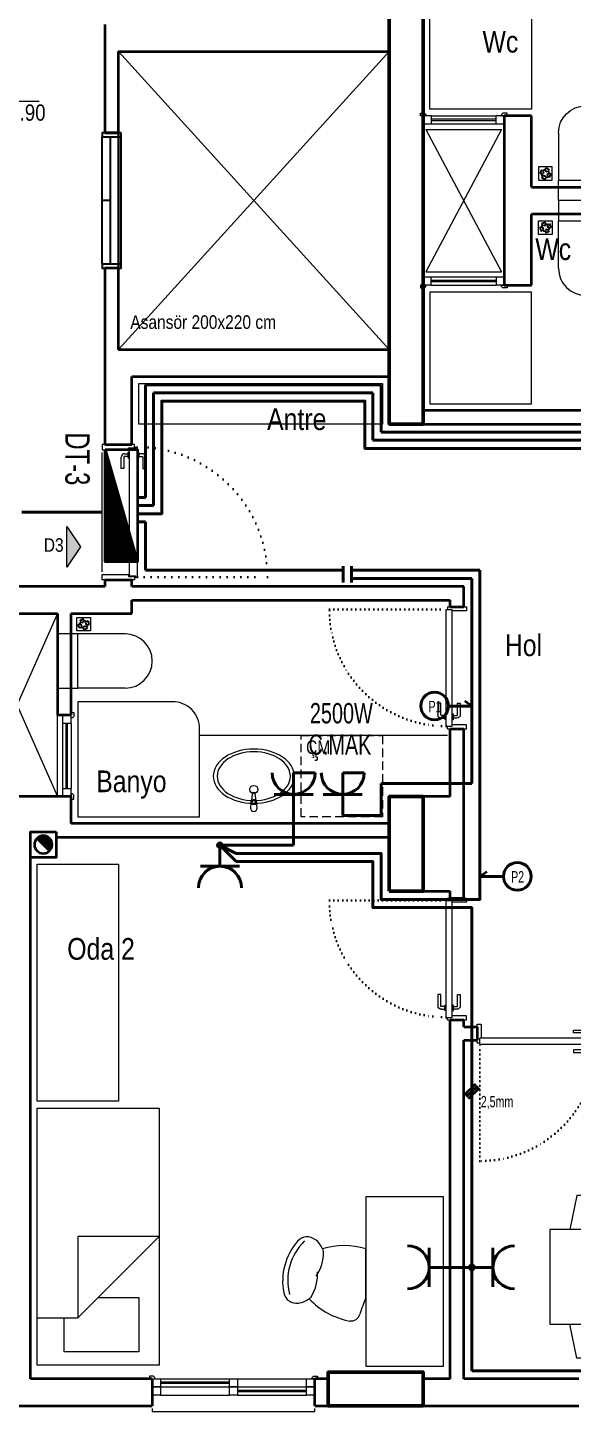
# Model space of a CAD drawing. Header units: millimetres. Extents: x 1852829 to 1882754, y -270850 to -231658.
# Drawn here: x 1858371 to 1858773, y -253433 to -252412 of the extents above; entities that cross this region are included whole.
import ezdxf
from ezdxf.enums import TextEntityAlignment as Align

# ---------------------------------------------------------------- set-up
doc = ezdxf.new("R2010")
doc.units = ezdxf.units.MM
for name, pattern in [('CONTINOUS', [0]), ('CONTINU', [0]), ('DOT', [0.25, 0, -0.25]), ('izdüşüm arka', [3.175, 0, -3.175]), ('izdüşüm ön', [9.525, 6.35, -3.175])]:
    doc.linetypes.add(name, pattern=pattern)
for name, color, linetype, lineweight in [('a_ba', 6, 'Continuous', 50), ('a_doğrama', 251, 'Continuous', 20), ('a_duvar', 251, 'Continuous', 35), ('a_görünüş', 32, 'Continuous', 25), ('a_görünüş_ince', 8, 'Continuous', 20), ('a_izdüşüm_arka', 251, 'izdüşüm arka', 30), ('a_izdüşüm_ön', 6, 'izdüşüm ön', 9), ('a_not_kot', 251, 'Continuous', 13), ('a_not_mahal', 253, 'Continuous', 5), ('a_not_misc', 144, 'Continuous', 5), ('a_not_text', 7, 'Continuous', 13), ('a_tefriş', 8, 'Continuous', 20), ('Aydınlatma', 4, 'CONTINOUS', 35), ('Priz', 6, 'CONTINOUS', 40)]:
    doc.layers.add(name, color=color, linetype=linetype, lineweight=lineweight)
doc.layers.add('a_basılmayacak', color=251, linetype='Continuous', lineweight=5, plot=False)
doc.layers.add('a_m2_taks', color=147, linetype='Continuous', plot=False)
doc.styles.add('Grupcad', font='arial.ttf', dxfattribs={"width": 0.7})
doc.styles.add('OL', font='tsimplex.shx', dxfattribs={"width": 0.8, "height": 12})
doc.styles.add('ROMANTUR', font='arial.ttf', dxfattribs={"width": 0.7})
doc.styles.get("Standard").update_dxf_attribs({"font": 'ARIALN.TTF'})

# ---------------------------------------------------------------- blocks, each defined once
blk = doc.blocks.new('klozet')
at = {"layer": 'a_tefriş'}
blk.add_line((20, 0), (-20, 0), dxfattribs=at)
for points in [[(-20, 0), (-20, -15), (20, -15), (20, 0)], [(-20, -50), (-20, -15)], [(20, -50), (20, -15)]]:
    blk.add_lwpolyline(points, dxfattribs=at)
blk.add_arc((0, -50), 20, 180, 360, dxfattribs=at)
blk = doc.blocks.new('K1')
at = {"layer": 'a_doğrama', "color": 251}
for points in [[(-17.5, -2.5), (-22, -2.5), (-22, 0), (2, 0), (2, -4), (-17.5, -4), (-17.5, -2.5)], [(-27.5, -93.1), (-25, -93.1)], [(-17.5, -97.5), (-22, -97.5), (-22, -100), (2, -100), (2, -96), (-17.5, -96), (-17.5, -97.5)], [(-14.5, -93.1), (-17, -93.1)]]:
    blk.add_lwpolyline(points, dxfattribs=at)
blk.add_lwpolyline([(-18, -14), (-18, -4), (-18, -3), (-22.5, -3), (-22.5, -2.5), (-22.5, -2), (-24, -2), (-24, -2.5), (-24, -12.5), (-24, -88), (-24, -97.5), (-24, -98), (-22.5, -98), (-22.5, -97.5), (-22.5, -97), (-18, -97), (-18, -96), (-18, -86.5)], close=True, dxfattribs=at)
for points in [[(-25, -91.1), (-27.5, -91.1, -0.414214), (-28, -90.6), (-28, -82.1), (-30, -82.1), (-30, -90.6)], [(-24, -94.1), (-24.5, -94.1, -0.414214), (-25, -93.6), (-25, -90.6, -0.414214), (-24.5, -90.1), (-24, -90.1)], [(-18, -94.1), (-17.5, -94.1, 0.414214), (-17, -93.6), (-17, -90.6, 0.414214), (-17.5, -90.1), (-18, -90.1)], [(-17, -91.1), (-14.5, -91.1, 0.414214), (-14, -90.6), (-14, -82.1), (-12, -82.1), (-12, -90.6)]]:
    blk.add_lwpolyline(points, format="xyb", dxfattribs=at)
for centre, start, end in [((-27.5, -90.6), 180, 270), ((-14.5, -90.6), 270, 0)]:
    blk.add_arc(centre, 2.5, start, end, dxfattribs=at)
at = {"layer": 'a_görünüş_ince', "color": 251}
blk.add_line((2, -6), (2, -94), dxfattribs=at)
at = {"layer": 'a_izdüşüm_arka', "color": 251, "linetype": 'DOT', "ltscale": 20}
blk.add_line((-24, -2), (-120, -2), dxfattribs=at)
blk.add_arc((-24, -2), 96, 180, 270, dxfattribs=at)
blk = doc.blocks.new('K2')
at = {"layer": 'a_doğrama', "color": 251, "linetype": 'Continuous'}
for p, q in [((-13, 88.1), (-13, 1.9)), ((-13, 88.1), (-8.5, 88.1)), ((-12, 90), (-12, 88.1)), ((-12, 90), (-10, 90)), ((-8.5, 88.1), (-8.5, 1.9)), ((-13, 1.9), (-8.5, 1.9)), ((-12, 0), (-12, 1.9)), ((-12, 0), (-10, 0))]:
    blk.add_line(p, q, dxfattribs=at)
at = {"layer": 'a_doğrama', "color": 251}
for points in [[(-16.5, 82.1), (-14, 82.1)], [(-5, 82.1), (-7.5, 82.1)]]:
    blk.add_lwpolyline(points, dxfattribs=at)
for points in [[(-13, 83.1), (-13.5, 83.1, 0.414214), (-14, 82.6), (-14, 79.6, 0.414214), (-13.5, 79.1), (-13, 79.1)], [(-8.5, 83.1), (-8, 83.1, -0.414214), (-7.5, 82.6), (-7.5, 79.6, -0.414214), (-8, 79.1), (-8.5, 79.1)], [(-14, 80.1), (-16.5, 80.1, 0.414214), (-17, 79.6), (-17, 71.1), (-19, 71.1), (-19, 79.6)], [(-7.5, 80.1), (-5, 80.1, -0.414214), (-4.5, 79.6), (-4.5, 71.1), (-2.5, 71.1), (-2.5, 79.6)]]:
    blk.add_lwpolyline(points, format="xyb", dxfattribs=at)
at = {"layer": 'a_doğrama', "color": 251, "linetype": 'Continuous'}
for points in [[(0, 90), (2, 90), (2, 87), (-8.5, 87)], [(0, 0), (2, 0), (2, 3), (-8.5, 3)]]:
    blk.add_lwpolyline(points, dxfattribs=at)
at = {"layer": 'a_doğrama', "color": 251}
for centre, start, end in [((-16.5, 79.6), 90, 180), ((-5, 79.6), 0, 90)]:
    blk.add_arc(centre, 2.5, start, end, dxfattribs=at)
at = {"layer": 'a_izdüşüm_arka', "color": 251}
blk.add_lwpolyline([(-99.2, 1.9), (-13, 1.9)], dxfattribs=at)
blk.add_arc((-13, 1.9), 86.2, 90, 180, dxfattribs=at)
blk = doc.blocks.new('M1')
at = {"layer": 'a_doğrama', "linetype": 'Continuous'}
for p, q in [((-24, 6), (-30, 6)), ((-30, 0), (-30, 6)), ((-24, 0), (-30, 0)), ((-24, 0), (-24, 6)), ((30, 6), (24, 6)), ((24, 6), (24, 0)), ((30, 0), (30, 6)), ((30, 0), (24, 0))]:
    blk.add_line(p, q, dxfattribs=at)
at = {"layer": 'a_doğrama'}
for p, q in [((24, 3.5), (-24, 3.5)), ((24, 2.5), (-24, 2.5))]:
    blk.add_line(p, q, dxfattribs=at)
for points in [[(-28, -1), (-28, 0), (-32, 0), (-32, -2), (-29, -2)], [(28, -1), (28, 0), (32, 0), (32, -2), (29, -2)]]:
    blk.add_lwpolyline(points, close=True, dxfattribs=at)
at = {"layer": 'a_görünüş_ince'}
for p, q in [((24, 6), (-24, 6)), ((-24, 0), (24, 0))]:
    blk.add_line(p, q, dxfattribs=at)
blk = doc.blocks.new('120_p_c_blok')
at = {"layer": 'a_doğrama'}
for points in [[(1, 2), (-2, 2), (-2, 0), (2, 0), (2, 1), (1, 2)], [(119, 2), (122, 2), (122, 0), (118, 0), (118, 1), (119, 2)], [(57, -2.5), (6, -2.5)], [(57, -3.5), (6, -3.5)], [(114, -8.5), (63, -8.5)], [(114, -9.5), (63, -9.5)]]:
    blk.add_lwpolyline(points, dxfattribs=at)
for points in [[(0, 0), (6, 0), (6, -6), (0, -6)], [(57, 0), (63, 0), (63, -6), (57, -6)], [(114, 0), (120, 0), (120, -6), (114, -6)], [(0, -6), (6, -6), (6, -12), (0, -12)], [(57, -6), (63, -6), (63, -12), (57, -12)], [(114, -6), (120, -6), (120, -12), (114, -12)]]:
    blk.add_lwpolyline(points, close=True, dxfattribs=at)
at = {"layer": 'a_görünüş_ince'}
for points in [[(6, 0), (57, 0)], [(63, 0), (114, 0)], [(6, -6), (57, -6)], [(6, -6), (57, -6)], [(63, -6), (114, -6)], [(63, -6), (114, -6)], [(6, -12), (57, -12)], [(63, -12), (114, -12)], [(0, -22), (0, -24), (120, -24), (120, -22)]]:
    blk.add_lwpolyline(points, dxfattribs=at)
blk = doc.blocks.new('baca_müstakil')
at = {"layer": 'a_duvar'}
h = blk.add_hatch(color=256, dxfattribs=at)
h.dxf.hatch_style = 1
h.paths.add_polyline_path([(4.9, -4.9, 0.198912), (3, -9.5, 0.668179), (14.1, -14.1)])
blk.add_line((4.9, -4.9), (14.1, -14.1), dxfattribs=at)
blk.add_lwpolyline([(0, -19), (19, -19), (19, 0), (0, 0)], close=True, dxfattribs=at)
blk.add_circle((9.5, -9.5), 6.5, dxfattribs=at)
blk = doc.blocks.new('tefriş_sandalye')
at = {"layer": 'a_tefriş'}
blk.add_line((0, -18), (0, 18), dxfattribs=at)
at = {"layer": 'a_tefriş', "extrusion": (0, 0, -1)}
for centre, major_axis, start_param, end_param in [((16, -34.3), (38.7, 38.7), 5.200723, 5.79406), ((48.7, 10.5), (13, -13), 2.7784, 3.245118), ((43.2, 17.3), (6.76, 6.76), 4.815914, 6.34704), ((16.9, -5.5), (28.8, 28.8), 6.26556, 7.321949), ((16.9, -5.5), (28.8, 28.8), 6.26556, 7.321949), ((17, -5.7), (31.4, -31.4), -1.506941, -0.587454), ((62.1, 15.1), (21.8, -21.8), 1.757107, 2.385975), ((62.1, 15.1), (21.8, -21.8), 1.757107, 2.385975), ((48.7, 10.5), (13, -13), 2.664537, 2.7784), ((48.7, 10.5), (13, -13), 2.664537, 2.7784), ((66.5, -1.2), (21.8, -21.8), 1.802816, 2.431683), ((66.5, -1.2), (21.8, -21.8), 1.802816, 2.431683), ((-154, -79.7), (117.3, -117.3), -1.166716, -1.087708), ((1.8, 18.5), (38.7, -38.7), -0.034473, 0.601946), ((52.6, -3.9), (13, -13), 1.410391, 1.524253), ((52.6, -3.9), (13, -13), 1.410391, 1.524253), ((52.6, -3.9), (13, 13), 2.514469, 2.981187), ((51.2, -12.6), (6.76, -6.76), -0.587454, 0.943672), ((11.1, -28.2), (4.99, -4.99), 0.687369, 2.053884)]:
    blk.add_ellipse(centre, major_axis=major_axis, ratio=1, start_param=start_param, end_param=end_param, dxfattribs=at)
blk = doc.blocks.new('tefriş_süzgeç')
at = {"layer": 'a_tefriş'}
for p, q in [((5, 0), (-5, 0)), ((-5, 0), (-5, -10)), ((5, -10), (5, 0)), ((-5, -10), (5, -10)), ((-3.6, -5.1), (-4.1, -5.1)), ((-2.6, -5.1), (-3.1, -5.1)), ((-2.5, -2.5), (-2.9, -2.2)), ((-2.6, -7.6), (-2.9, -7.9)), ((-2, -3.3), (-2.3, -3)), ((-1.9, -6.9), (-2.2, -7.2)), ((-1.6, -5.1), (-2.1, -5.1)), ((-1.2, -3.9), (-1.5, -3.6)), ((-1.2, -6.2), (-1.5, -6.5)), ((-0.2, -2.5), (-0.2, -2)), ((-0.1, -1.5), (-0.1, -1)), ((-0.1, -3), (-0.1, -3.5)), ((-0.1, -6.6), (-0.1, -7.1)), ((-0.1, -7.6), (-0.1, -8.1)), ((-0.1, -8.6), (-0.1, -9.1)), ((1, -4), (1.4, -3.6)), ((1.1, -6.2), (1.4, -6.5)), ((1.5, -5.1), (2, -5.1)), ((1.7, -3.3), (2.1, -2.9)), ((1.8, -6.9), (2.1, -7.2)), ((2.5, -2.5), (2.8, -2.2)), ((2.5, -5.1), (3, -5.1)), ((2.5, -7.5), (2.8, -7.9)), ((3.5, -5.1), (4, -5.1))]:
    blk.add_line(p, q, dxfattribs=at)
for centre, radius, start, end in [((-0.1, -5.1), 4.06, 134.2896, 180), ((-0.1, -5.1), 3.56, 134.2896, 180), ((-0.1, -5.1), 3.06, 180, 225), ((-0.1, -5.1), 4.06, 225, 270), ((-0.1, -5.1), 2.56, 180, 225), ((-0.1, -5.1), 3.56, 225, 270), ((-0.4, -4.4), 2.4, 84.5943, 143.2016), ((-0.1, -5.1), 2.06, 134.2896, 180), ((-0.1, -5), 2.44, 90.343, 138.1212), ((-0.1, -5.1), 1.56, 134.2896, 180), ((-0.1, -5.1), 2.06, 225, 270), ((-0.1, -5.1), 1.56, 225, 270), ((-0.1, -5.1), 4.06, 45, 90), ((-0.1, -5.1), 3.56, 45, 90), ((-0.1, -5.1), 2.06, 45, 90), ((-0.1, -5.1), 1.56, 45, 90), ((-0.1, -5.1), 2.56, 270, 315.7104), ((-0.1, -5.1), 3.06, 270, 315.7104), ((-0.1, -5.1), 1.56, 314.2896, 360), ((-0.1, -5.1), 2.06, 314.2896, 360), ((-0.1, -5.1), 2.56, 360, 45), ((-0.1, -5.1), 3.06, 360, 45), ((-0.1, -5.1), 3.56, 314.2896, 360), ((-0.1, -5.1), 4.06, 314.2896, 360)]:
    blk.add_arc(centre, radius, start, end, dxfattribs=at)
blk = doc.blocks.new('sembol_kot')
at = {"layer": 'a_not_kot'}
for points in [[(0, 10), (0, 0), (10, 0, 0.414214)], [(0, 0), (-10, 0, 0.414214), (0, -10)]]:
    blk.add_hatch(color=256, dxfattribs=at).paths.add_polyline_path(points)
for p, q in [((0, 15), (0, -15)), ((-15, 0), (60, 0))]:
    blk.add_line(p, q, dxfattribs=at)
blk.add_circle((0, 0), 10, dxfattribs=at)
blk = doc.blocks.new('KAT PANOSU')
at = {"layer": 'Aydınlatma', "linetype": 'CONTINU'}
h = blk.add_hatch(dxfattribs=at)
h.set_pattern_fill('ANSI31', color=2)
h.set_pattern_definition([(45, (274.5771, -113244.44112), (-0.08838834765, 0.08838834765), [])])
h.paths.add_polyline_path([(41.5, 11.9), (-41.5, -11.9), (41.5, -11.9)])
at = {"layer": 'Aydınlatma', "color": 2, "linetype": 'CONTINU'}
blk.add_line((-41.5, -11.9), (41.5, 11.9), dxfattribs=at)
blk.add_line((-41.5, -11.9), (41.5, 11.9), dxfattribs=at)
blk.add_line((-41.5, -11.9), (41.5, 11.9), dxfattribs=at)
blk.add_line((-41.5, -11.9), (41.5, 11.9), dxfattribs=at)
blk.add_line((-41.5, -11.9), (41.5, 11.9), dxfattribs=at)
blk.add_line((-41.5, -11.9), (41.5, 11.9), dxfattribs=at)
blk.add_lwpolyline([(-41.5, -11.9), (-41.5, 11.9), (41.5, 11.9), (41.5, -11.9)], close=True, dxfattribs=at)
blk.add_lwpolyline([(-41.5, -11.9), (-41.5, 11.9), (41.5, 11.9), (41.5, -11.9)], close=True, dxfattribs=at)
blk.add_lwpolyline([(-41.5, -11.9), (-41.5, 11.9), (41.5, 11.9), (41.5, -11.9)], close=True, dxfattribs=at)
blk.add_lwpolyline([(-41.5, -11.9), (-41.5, 11.9), (41.5, 11.9), (41.5, -11.9)], close=True, dxfattribs=at)
blk.add_lwpolyline([(-41.5, -11.9), (-41.5, 11.9), (41.5, 11.9), (41.5, -11.9)], close=True, dxfattribs=at)
blk.add_lwpolyline([(-41.5, -11.9), (-41.5, 11.9), (41.5, 11.9), (41.5, -11.9)], close=True, dxfattribs=at)
blk = doc.blocks.new('priz')
at = {"layer": 'Priz', "color": 6, "linetype": 'CONTINU'}
blk.add_line((-14.4, 0), (14.4, 0), dxfattribs=at)
blk.add_arc((0, 15.9), 15.9, 180, 0, dxfattribs=at)
blk = doc.blocks.new('Kapaklı Priz')
at = {"layer": 'Priz', "color": 6, "linetype": 'CONTINU'}
for p, q in [((0, 0), (0, 15.9)), ((0, 15.9), (15.9, 15.9)), ((-14.4, 0), (14.4, 0))]:
    blk.add_line(p, q, dxfattribs=at)
blk.add_arc((0, 15.9), 15.9, 180, 0, dxfattribs=at)
blk = doc.blocks.new('BUAT (Enerji)')
at = {"layer": 'Priz', "linetype": 'CONTINU'}
h = blk.add_hatch(color=256, dxfattribs=at)
edge = h.paths.add_edge_path()
edge.add_arc((0, 0), 1.75, 0, 360)
blk.add_circle((0, 0), 1.75, dxfattribs=at)

msp = doc.modelspace()

# ---------------------------------------------------------------- hatches: boundary and pattern name
at = {"layer": 'a_not_misc'}
h = msp.add_hatch(color=256, dxfattribs=at)
h.dxf.hatch_style = 1
h.paths.add_polyline_path([(1858399.7, -252780), (1858409.7, -252795), (1858399.7, -252810)])

# ---------------------------------------------------------------- linework, layer by layer
at = {"layer": 'a_ba', "color": 253}
for points in [[(1858637.7, -252374.4), (1858662.7, -252374.4), (1858662.7, -252704.4), (1858637.7, -252704.4), (1858637.7, -252679.4), (1858637.7, -252679.4), (1858637.7, -252399.4), (1858637.7, -252399.4)], [(1858637.7, -253049.4), (1858662.7, -253049.4), (1858662.7, -252979.4), (1858637.7, -252979.4)], [(1858662.7, -253429.4), (1858662.7, -253404.4), (1858592.7, -253404.4), (1858592.7, -253429.4)]]:
    msp.add_lwpolyline(points, close=True, dxfattribs=at)
at = {"layer": 'a_basılmayacak'}
for points in [[(1858742.7, -252471.9), (1858667.7, -252471.9), (1858667.7, -252389.4), (1858742.7, -252389.4)], [(1858742.7, -252606.9), (1858667.7, -252606.9), (1858667.7, -252689.4), (1858742.7, -252689.4)]]:
    msp.add_lwpolyline(points, close=True, dxfattribs=at)
at = {"layer": 'a_duvar'}
for p, q in [((1858427.7, -252409.4), (1858427.7, -252489.4)), ((1858437.7, -252489.4), (1858437.7, -252429.4)), ((1858437.7, -252429.4), (1858637.7, -252429.4)), ((1858637.7, -252429.4), (1858637.7, -252649.4)), ((1858662.7, -252476.9), (1858662.7, -252476.9)), ((1858742.7, -252476.9), (1858722.7, -252476.9)), ((1858722.7, -252476.9), (1858722.7, -252601.9)), ((1858742.7, -252529.4), (1858742.7, -252476.9)), ((1858437.7, -252489.4), (1858427.7, -252489.4)), ((1858427.7, -252489.4), (1858437.7, -252489.4)), ((1858662.7, -252496.9), (1858662.7, -252496.9)), ((1858742.7, -252529.4), (1858912.7, -252529.4)), ((1858902.7, -252549.4), (1858742.7, -252549.4)), ((1858742.7, -252601.9), (1858742.7, -252549.4)), ((1858427.7, -252589.4), (1858427.7, -252646.9)), ((1858437.7, -252589.4), (1858427.7, -252589.4)), ((1858437.7, -252649.4), (1858437.7, -252589.4)), ((1858662.7, -252581.9), (1858662.7, -252581.9)), ((1858662.7, -252601.9), (1858662.7, -252601.9)), ((1858722.7, -252601.9), (1858742.7, -252601.9)), ((1858427.7, -252646.9), (1858427.7, -252719.4)), ((1858437.7, -252649.4), (1858637.7, -252649.4)), ((1858447.7, -252669.4), (1858637.7, -252669.4)), ((1858447.7, -252719.4), (1858447.7, -252669.4)), ((1858827.7, -252694.4), (1858662.7, -252694.4)), ((1858647.7, -252704.4), (1858812.7, -252704.4)), ((1858427.7, -252824.4), (1858307.7, -252824.4)), ((1858427.7, -252819.4), (1858427.7, -252824.4)), ((1858447.7, -252824.4), (1858447.7, -252819.4)), ((1858692.7, -252824.4), (1858447.7, -252824.4)), ((1858692.7, -252839.4), (1858692.7, -252824.4)), ((1858447.7, -252844.4), (1858447.7, -252834.4)), ((1858447.7, -252834.4), (1858682.7, -252834.4)), ((1858682.7, -252839.4), (1858682.7, -252834.4)), ((1858332.7, -252844.4), (1858392.7, -252844.4)), ((1858392.7, -252844.4), (1858392.7, -252919.4)), ((1858402.7, -252844.4), (1858447.7, -252844.4)), ((1858402.7, -252919.4), (1858402.7, -252844.4)), ((1858682.7, -252979.4), (1858682.7, -252929.4)), ((1858692.7, -253054.4), (1858692.7, -252929.4)), ((1858402.7, -252979.4), (1858322.7, -252979.4)), ((1858402.7, -252999.4), (1858402.7, -252979.4)), ((1858682.7, -252979.4), (1858662.7, -252979.4)), ((1858637.7, -252999.4), (1858402.7, -252999.4)), ((1858372.7, -253409.4), (1858372.7, -253009.4)), ((1858378.7, -253009.4), (1858385.7, -253009.4)), ((1858391.7, -253009.4), (1858637.7, -253009.4)), ((1858682.7, -253054.4), (1858682.7, -253049.4)), ((1858682.7, -253409.4), (1858682.7, -253144.4)), ((1858692.7, -253149.4), (1858692.7, -253144.4)), ((1858692.7, -253149.4), (1858702.7, -253149.4)), ((1858692.7, -253159.4), (1858702.7, -253159.4)), ((1858692.7, -253409.4), (1858692.7, -253159.4)), ((1858462.7, -253409.4), (1858372.7, -253409.4)), ((1858462.7, -253409.4), (1858462.7, -253429.4)), ((1858592.7, -253409.4), (1858582.7, -253409.4)), ((1858582.7, -253429.4), (1858582.7, -253409.4)), ((1858682.7, -253409.4), (1858662.7, -253409.4)), ((1858777.7, -253409.4), (1858692.7, -253409.4)), ((1858262.7, -253429.4), (1858462.7, -253429.4)), ((1858582.7, -253429.4), (1858777.7, -253429.4))]:
    msp.add_line(p, q, dxfattribs=at)
for points in [[(1858427.7, -252719.4), (1858447.7, -252719.4)], [(1858427.7, -252819.4), (1858447.7, -252819.4)], [(1858682.7, -252839.4), (1858692.7, -252839.4)], [(1858402.7, -252919.4), (1858392.7, -252919.4)], [(1858682.7, -252929.4), (1858692.7, -252929.4)], [(1858662.7, -253049.4), (1858682.7, -253049.4)], [(1858682.7, -253054.4), (1858692.7, -253054.4)], [(1858682.7, -253144.4), (1858692.7, -253144.4)], [(1858702.7, -253149.4), (1858702.7, -253159.4)]]:
    msp.add_lwpolyline(points, dxfattribs=at)
at = {"layer": 'a_görünüş', "color": 251}
for points in [[(1858439.7, -252489.4), (1858425.7, -252489.4), (1858425.7, -252492.4), (1858439.7, -252492.4)], [(1858439.7, -252586.4), (1858425.7, -252586.4), (1858425.7, -252589.4), (1858439.7, -252589.4)]]:
    msp.add_lwpolyline(points, close=True, dxfattribs=at)
for points in [[(1858425.7, -252586.4), (1858425.7, -252492.4)], [(1858431.7, -252492.4), (1858431.7, -252586.4)], [(1858439.7, -252586.4), (1858439.7, -252492.4)], [(1858431.7, -252539.4), (1858425.7, -252539.4)]]:
    msp.add_lwpolyline(points, dxfattribs=at)
at = {"layer": 'a_görünüş_ince'}
msp.add_line((1858392.7, -252979.4), (1858392.7, -252919.4), dxfattribs=at)
for points in [[(1858664.7, -252486.9), (1858720.7, -252486.9)], [(1858664.7, -252591.9), (1858720.7, -252591.9)]]:
    msp.add_lwpolyline(points, dxfattribs=at)
at = {"layer": 'a_izdüşüm_ön', "color": 251}
msp.add_lwpolyline([(1858632.7, -252994.4), (1858572.7, -252994.4), (1858572.7, -252934.4), (1858632.7, -252934.4)], close=True, dxfattribs=at)
at = {"layer": 'a_m2_taks'}
for points in [[(1858437.7, -252429.4), (1858637.7, -252429.4), (1858637.7, -252649.4), (1858437.7, -252649.4)], [(1858437.7, -252649.4), (1858637.7, -252649.4), (1858637.7, -252429.4), (1858437.7, -252429.4)]]:
    msp.add_lwpolyline(points, close=True, dxfattribs=at)
at = {"layer": 'a_not_misc'}
for points in [[(1858437.7, -252429.4), (1858637.7, -252649.4)], [(1858637.7, -252429.4), (1858437.7, -252649.4)], [(1858720.7, -252486.9), (1858664.7, -252591.9)], [(1858664.7, -252486.9), (1858720.7, -252591.9)], [(1858392.7, -252844.4), (1858332.7, -252979.4)], [(1858332.7, -252844.4), (1858392.7, -252979.4)]]:
    msp.add_lwpolyline(points, dxfattribs=at)
msp.add_lwpolyline([(1858399.7, -252780), (1858409.7, -252795), (1858399.7, -252810), (1858399.7, -252780)], close=True, dxfattribs=at)
at = {"layer": 'a_tefriş'}
for p, q in [((1858536.6, -252977.4), (1858535.9, -252982.7)), ((1858539.5, -252982.7), (1858538.8, -252977.4)), ((1858535.6, -252983.7), (1858535.2, -252987.9)), ((1858536.4, -252985.4), (1858536.4, -252983.9)), ((1858539.1, -252985.4), (1858536.4, -252985.4)), ((1858539.1, -252983.9), (1858539.1, -252985.4)), ((1858540.2, -252987.9), (1858539.8, -252983.7))]:
    msp.add_line(p, q, dxfattribs=at)
for points in [[(1858632.7, -252704.4), (1858452.7, -252704.4), (1858452.7, -252674.4), (1858632.7, -252674.4)], [(1858437.7, -253204.4), (1858377.7, -253204.4), (1858377.7, -253029.4), (1858437.7, -253029.4)], [(1858467.7, -253209.4), (1858467.7, -253399.4), (1858377.7, -253399.4), (1858377.7, -253209.4)], [(1858620.4, -253399.9), (1858677.7, -253399.9), (1858677.7, -253274.9), (1858620.4, -253274.9)], [(1858756.2, -253369), (1858926.2, -253369), (1858926.2, -253299), (1858756.2, -253299)]]:
    msp.add_lwpolyline(points, close=True, dxfattribs=at)
msp.add_lwpolyline([(1858407.7, -252994.4), (1858497.7, -252994.4), (1858497.7, -252929.4, 0.414214), (1858477.7, -252909.4), (1858407.7, -252909.4)], format="xyb", close=True, dxfattribs=at)
for points in [[(1858680.7, -252934.4), (1858497.7, -252934.4)], [(1858811.2, -253299), (1858806.2, -253274), (1858776.2, -253274), (1858771.2, -253299)], [(1858377.7, -253364.4), (1858407.7, -253364.4), (1858467.7, -253304.4), (1858407.7, -253304.4), (1858407.7, -253364.4)], [(1858422.7, -253349.4), (1858452.7, -253349.4), (1858452.7, -253389.4), (1858397.7, -253389.4), (1858397.7, -253364.4)], [(1858811.2, -253369), (1858806.2, -253394), (1858776.2, -253394), (1858771.2, -253369)]]:
    msp.add_lwpolyline(points, dxfattribs=at)
msp.add_circle((1858537.7, -252974.2), 3, dxfattribs=at)
msp.add_circle((1858537.7, -252974.2), 3, dxfattribs=at)
for centre, radius, start, end in [((1858537.7, -252977.6), 1.12, 7.1389, 172.8611), ((1858537.7, -252987.9), 2.5, 180, 0), ((1858537.7, -252983.9), 2.11, 147.229, 174.8304), ((1858537.7, -252983.9), 2.11, 32.771, 147.229), ((1858537.7, -252983.9), 1.36, 0, 180), ((1858537.7, -252983.9), 2.11, 5.1696, 32.771)]:
    msp.add_arc(centre, radius, start, end, dxfattribs=at)
at = {"layer": 'a_tefriş', "extrusion": (0, 0, -1)}
for major_axis in [(-30, 0), (-27, 0)]:
    msp.add_ellipse((1858537.7, -252964.4), major_axis=major_axis, ratio=0.666667, dxfattribs=at)
at = {"layer": 'Aydınlatma'}
for p, q in [((1858698.7, -252912.6), (1858693.5, -252909.1)), ((1858704.7, -253038.4), (1858709.9, -253034.8))]:
    msp.add_line(p, q, dxfattribs=at)
at = {"layer": 'Aydınlatma', "color": 3}
for p, q in [((1858701.5, -253191.8), (1858693.2, -253199.7)), ((1858702.8, -253193.3), (1858694.6, -253201.2)), ((1858704.2, -253194.7), (1858696, -253202.6))]:
    msp.add_line(p, q, dxfattribs=at)
at = {"layer": 'Priz'}
for p, q in [((1858457.7, -252758.6), (1858457.7, -252675.4)), ((1858457.7, -252675.4), (1858631.7, -252675.4)), ((1858463.7, -252764.6), (1858463.7, -252681.4)), ((1858463.7, -252681.4), (1858625.7, -252681.4)), ((1858625.7, -252681.4), (1858625.7, -252716.4)), ((1858631.7, -252675.4), (1858631.7, -252710.4)), ((1858631.7, -252710.4), (1858928.7, -252710.4)), ((1858625.7, -252716.4), (1858800, -252716.4)), ((1858451.7, -252758.6), (1858457.7, -252758.6)), ((1858451.7, -252764.6), (1858463.7, -252764.6)), ((1858451.7, -252770.6), (1858457.7, -252770.6)), ((1858451.7, -252776.6), (1858457.7, -252776.6)), ((1858603.8, -252821.4), (1858603.8, -252809.4)), ((1858609.8, -252821.4), (1858609.8, -252809.4)), ((1858631.7, -252969.9), (1858698.7, -252969.9)), ((1858631.7, -252969.9), (1858631.7, -252993.4)), ((1858603.4, -252993.4), (1858631.7, -252993.4)), ((1858567.1, -253015.4), (1858512.7, -253015.4)), ((1858512.7, -253015.4), (1858524.6, -253021.4)), ((1858512.7, -253015.4), (1858524.6, -253027.4)), ((1858983.5, -253403.4), (1858698.7, -253403.4))]:
    msp.add_line(p, q, dxfattribs=at)
at = {"layer": 'Priz', "color": 31}
msp.add_line((1858425.7, -252769.4), (1858366.3, -252769.4), dxfattribs=at)
at = {"layer": 'Priz', "linetype": 'CONTINU'}
for p, q in [((1858457.7, -252776.6), (1858457.7, -252812.4)), ((1858603.8, -252812.4), (1858457.7, -252812.4)), ((1858704.7, -252812.4), (1858609.8, -252812.4)), ((1858698.7, -252818.4), (1858609.8, -252818.4)), ((1858698.7, -252969.9), (1858698.7, -252818.4)), ((1858567.1, -252977.8), (1858567.1, -253015.4)), ((1858603.4, -252977.8), (1858603.4, -252993.4)), ((1858512.7, -253030.9), (1858512.7, -253015.4)), ((1858667.2, -253327.1), (1858698.7, -253327.1)), ((1858714.3, -253327.1), (1858698.7, -253327.1))]:
    msp.add_line(p, q, dxfattribs=at)
at = {"layer": 'Priz', "color": 4, "linetype": 'CONTINU'}
for p, q in [((1858681.4, -252912.6), (1858698.7, -252912.6)), ((1858722, -253038.4), (1858704.7, -253038.4))]:
    msp.add_line(p, q, dxfattribs=at)
at = {"layer": 'Priz'}
for points in [[(1858451.7, -252770.6), (1858469.7, -252770.6), (1858469.7, -252687.4), (1858619.7, -252687.4), (1858619.7, -252722.4), (1858794, -252722.4), (1858794, -252909.2)], [(1858524.6, -253021.4), (1858631.7, -253021.4), (1858631.7, -253055.4), (1858704.7, -253055.4), (1858704.7, -252812.4)], [(1858524.6, -253027.4), (1858625.7, -253027.4), (1858625.7, -253061.4), (1858698.7, -253061.4), (1858698.7, -253403.4)]]:
    msp.add_lwpolyline(points, dxfattribs=at)
at = {"layer": 'Priz', "color": 4, "linetype": 'CONTINU'}
for centre in [(1858671.2, -252912.6), (1858732.3, -253038.4)]:
    msp.add_circle(centre, 10.2, dxfattribs=at)

# ---------------------------------------------------------------- block references
msp.add_blockref('120_p_c_blok', (1858462.7, -253409.4))
at = {"layer": 'a_doğrama', "xscale": -1}
for p, rotation in [((1858692.7, -252476.9), 180), ((1858402.7, -252949.4), 90)]:
    msp.add_blockref('M1', p, dxfattribs=dict(at, rotation=rotation))
at = {"layer": 'a_doğrama'}
msp.add_blockref('M1', (1858692.7, -252601.9), dxfattribs=at)
at = {"layer": 'a_duvar', "xscale": 0.6, "yscale": 0.6, "zscale": 0.6}
msp.add_blockref('sembol_kot', (1858343.1, -252466), dxfattribs=at)
at = {"layer": 'a_duvar', "xscale": -1, "rotation": 90}
msp.add_blockref('baca_müstakil', (1858372.7, -253005.4), dxfattribs=at)
at = {"layer": 'a_izdüşüm_arka', "ltscale": 5, "rotation": 179.9992036878906}
msp.add_blockref('K1', (1858427.7, -252819.4), dxfattribs=at)
at = {"layer": 'a_izdüşüm_arka', "ltscale": 5, "xscale": -1}
for p, rotation in [((1858692.7, -252839.4), 180.0007963121094), ((1858692.7, -253054.4), 180.0007963121093), ((1858702.7, -253149.4), 270.0007963121093)]:
    msp.add_blockref('K2', p, dxfattribs=dict(at, rotation=rotation))
at = {"layer": 'a_tefriş', "color": 113, "xscale": -1, "rotation": 179.999203660538}
msp.add_blockref('klozet', (1858782.7, -252539.4), dxfattribs=at)
at = {"layer": 'a_tefriş', "rotation": 89.99999999999993}
msp.add_blockref('tefriş_süzgeç', (1858748, -252519.4), dxfattribs=at)
at = {"layer": 'a_tefriş', "color": 113}
for p, rotation in [((1858782.7, -252539.4), 0.0007963394619744455), ((1858392.7, -252879.4), 90.00079633946196)]:
    msp.add_blockref('klozet', p, dxfattribs=dict(at, rotation=rotation))
at = {"layer": 'a_tefriş', "xscale": -1}
for p, rotation in [((1858748, -252559.4), 90.00000000000007), ((1858417.1, -252852.2), 270.0000000000001)]:
    msp.add_blockref('tefriş_süzgeç', p, dxfattribs=dict(at, rotation=rotation))
msp.add_blockref('tefriş_sandalye', (1858620.4, -253331.4), dxfattribs=at)
at = {"layer": 'Aydınlatma', "linetype": 'CONTINU', "rotation": 270}
msp.add_blockref('KAT PANOSU', (1858439.8, -252764.6), dxfattribs=at)
at = {"layer": 'Aydınlatma'}
for p in [(1858567.1, -252977.8), (1858603.4, -252977.8)]:
    msp.add_blockref('Kapaklı Priz', p, dxfattribs=at)
at = {"layer": 'Priz', "color": 4, "linetype": 'CONTINU'}
for p in [(1858512.7, -253015.4), (1858698.7, -253327.1)]:
    msp.add_blockref('BUAT (Enerji)', p, dxfattribs=at)
at = {"layer": 'Priz', "linetype": 'CONTINU'}
for p, rotation in [((1858512.7, -253030.9), 180), ((1858714.3, -253327.1), 270)]:
    msp.add_blockref('priz', p, dxfattribs=dict(at, rotation=rotation))
at = {"layer": 'Priz', "linetype": 'CONTINU', "xscale": -1, "rotation": 90}
msp.add_blockref('priz', (1858667.2, -253327.1), dxfattribs=at)

# ---------------------------------------------------------------- texts
at = {"layer": 'a_not_kot'}
msp.add_text('+0.90', height=12, dxfattribs=at).set_placement((1858349.1, -252480.4))
at = {"layer": 'a_not_mahal'}
for s, height, p in [('Wc', 16, (1858706.6, -252430.1)), ('Wc', 16, (1858745.6, -252583.3)), ('Antre', 16, (1858547.5, -252708.8)), ('Hol', 16, (1858723.1, -252875.7)), ('ÇM', 10, (1858576.3, -252948)), ('Banyo', 16, (1858421.3, -252976.2)), ('Oda 2', 16, (1858399.9, -253099.9))]:
    msp.add_text(s, height=height, dxfattribs=at).set_placement(p)
at = {"layer": 'a_not_text'}
for s, p in [('Asansör 200x220 cm', (1858446.5, -252634.1)), ('D3', (1858382.6, -252798.7))]:
    msp.add_text(s, height=10, dxfattribs=at).set_placement(p)
at = {"layer": 'Aydınlatma', "linetype": 'CONTINU', "style": 'ROMANTUR', "width": 0.7}
msp.add_text('DT-3', height=18, rotation=270, dxfattribs=at).set_placement((1858407.5, -252730.1), align=Align.MIDDLE_CENTER)
at = {"layer": 'Priz', "color": 4, "linetype": 'CONTINU', "style": 'Grupcad', "width": 0.7}
for s, p in [('2500W', (1858579.1, -252917.9)), ('Ç.MAK', (1858578.1, -252941.1))]:
    msp.add_text(s, height=15, dxfattribs=at).set_placement(p, align=Align.MIDDLE_LEFT)
at = {"layer": 'Priz', "color": 4, "linetype": 'CONTINU', "style": 'OL', "width": 0.7}
for s, p in [('P1', (1858666.7, -252917.2)), ('P2', (1858727.7, -253042.9))]:
    msp.add_text(s, height=8.4, rotation=360, dxfattribs=at).set_placement(p)
at = {"layer": 'Priz', "color": 3, "linetype": 'CONTINU', "style": 'OL', "width": 0.7}
msp.add_text('2,5mm', height=8.4, rotation=360, dxfattribs=at).set_placement((1858705.3, -253208.9))

doc.saveas('drawing.dxf')
